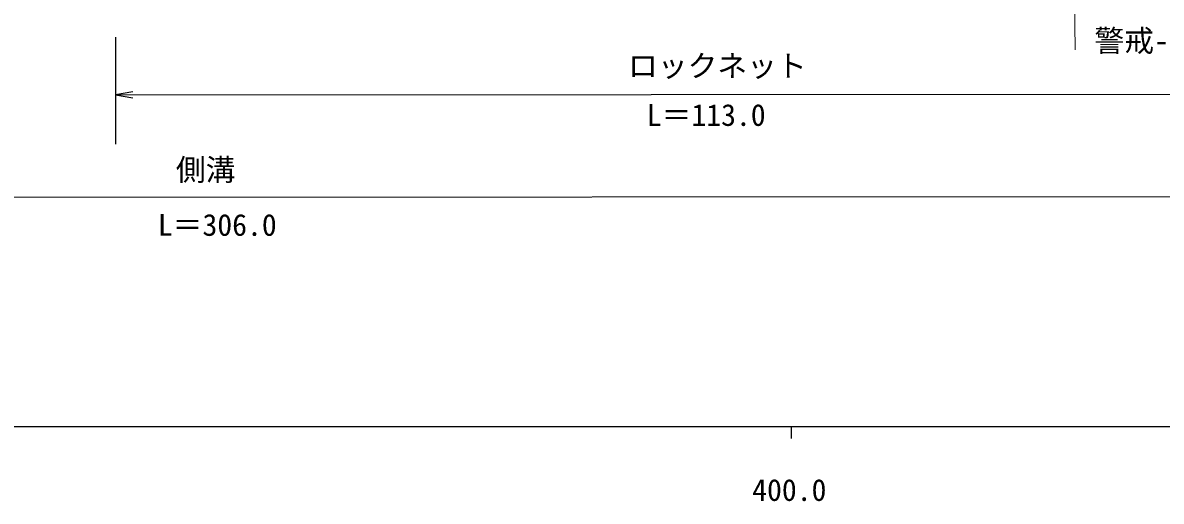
# Model space of a CAD drawing. Units: millimetres, scale not verified. Extents: x 40000 to 680000, y 20000 to 380000.
# Drawn here: x 403480 to 499074, y 198715 to 238935 of the extents above; entities that cross this region are included whole.
import ezdxf
from ezdxf.enums import TextEntityAlignment as Align

# ---------------------------------------------------------------- set-up
doc = ezdxf.new("R2010")
doc.units = ezdxf.units.MM
doc.header["$LTSCALE"] = 1000
for name, color, linetype, lineweight in [('M-STR-STR3', 7, 'Continuous', 25), ('M-TTL-BAND', 7, 'Continuous', 25), ('M-TTL-TXT', 7, 'Continuous', 13)]:
    doc.layers.add(name, color=color, linetype=linetype, lineweight=lineweight)
doc.styles.add('ＭＳ ゴシック', font='')
doc.styles.get('ＭＳ ゴシック').set_extended_font_data('MS Gothic')

# ---------------------------------------------------------------- blocks, each defined once
blk = doc.blocks.new('open_arrow')
at = {"color": 0, "linetype": 'Continuous', "lineweight": -2}
blk.add_lwpolyline([(7.5, 1.25), (0, 0), (7.5, -1.25)], dxfattribs=at)

msp = doc.modelspace()

# ---------------------------------------------------------------- linework, layer by layer
at = {"layer": 'M-STR-STR3'}
for p, q in [((411279, 237724), (411279, 228733)), ((411279, 232873), (512735, 232935)), ((272302, 224181), (556791, 224356))]:
    msp.add_line(p, q, dxfattribs=at)
at = {"layer": 'M-TTL-BAND'}
for p, q in [((40000, 205000), (579000, 205000)), ((468000, 205000), (468000, 204000))]:
    msp.add_line(p, q, dxfattribs=at)
at = {"layer": 'M-TTL-TXT'}
msp.add_line((491784, 241728), (491859, 236650), dxfattribs=at)

# ---------------------------------------------------------------- block references
at = {"layer": 'M-STR-STR3', "xscale": 193, "yscale": 193}
msp.add_blockref('open_arrow', (411279, 232873), dxfattribs=at)

# ---------------------------------------------------------------- texts
at = {"layer": 'M-STR-STR3', "style": 'ＭＳ ゴシック'}
for s, p in [('ロックネット', (454303, 233847)), ('L＝113.0', (455877, 229715)), ('側溝', (416337, 225118)), ('L＝306.0', (414821, 220476))]:
    msp.add_text(s, height=1833, dxfattribs=at).set_placement(p, align=Align.BOTTOM_LEFT)
at = {"layer": 'M-TTL-BAND', "style": 'ＭＳ ゴシック'}
msp.add_text('400.0', height=1833, dxfattribs=at).set_placement((467844, 198195), align=Align.BOTTOM_CENTER)
at = {"layer": 'M-TTL-TXT', "style": 'ＭＳ ゴシック'}
msp.add_text('警戒-NO-13', height=1833, dxfattribs=at).set_placement((493466, 235959), align=Align.BOTTOM_LEFT)

doc.saveas('drawing.dxf')
